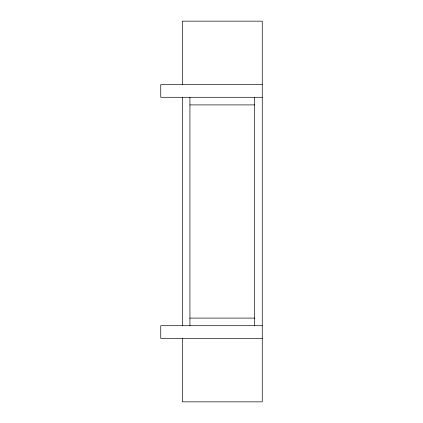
<?xml version="1.0" encoding="UTF-8"?>
<svg xmlns="http://www.w3.org/2000/svg" width="423" height="423" viewBox="0 0 423 423"><rect width="100%" height="100%" fill="white"/><g stroke="black" fill="none" stroke-linecap="round" stroke-linejoin="round"><path stroke-width="0.63" d="M262.26 84.6L160.74 84.6L160.74 97.29L262.26 97.29M189.927 104.904L254.646 104.904M189.927 318.096L254.646 318.096M262.26 325.71L160.74 325.71L160.74 338.4L262.26 338.4M254.646 97.29L254.646 325.71M189.927 97.29L189.927 325.71M182.313 84.6L182.313 21.15L262.26 21.15L262.26 401.85L182.313 401.85L182.313 338.4M182.313 97.29L182.313 325.71"/></g></svg>
